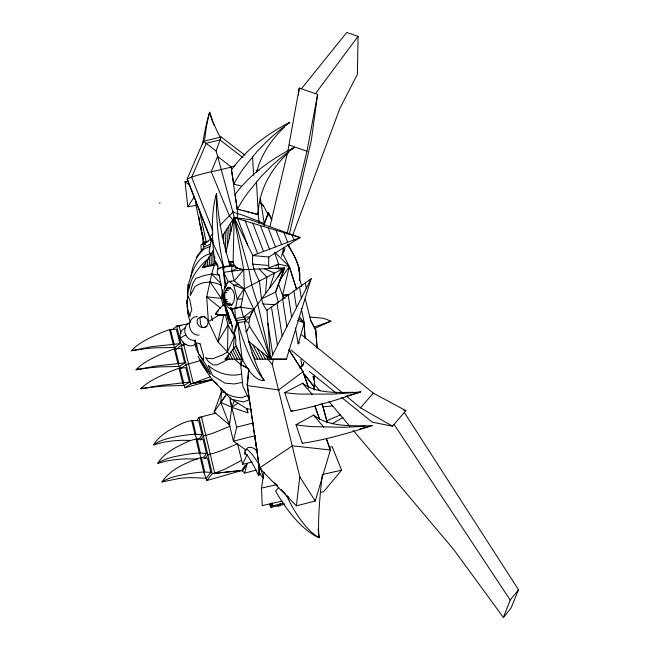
<?xml version="1.0" encoding="UTF-8"?>
<svg xmlns="http://www.w3.org/2000/svg" width="650" height="650" viewBox="0 0 650 650"><rect width="100%" height="100%" fill="white"/><g stroke="black" fill="none" stroke-linecap="round" stroke-linejoin="round"><path stroke-width="0.97" d="M314.072 390.081L314.486 381.485M314.308 389.553L314.6 381.916L313.072 376.106M203.661 246.732L203.71 243.807L205.53 244.457M301.381 88.798L346.743 32.5L358.061 36.327L357.394 74.328L339.942 108.282L292.874 234.715M228.881 359.027L217.084 364.869L213.127 364.902L208.536 361.668L205.457 357.598L207.748 358.402L212.786 358.702L222.861 354.697L227.484 351.991L227.979 325.049L225.55 315.356M266.971 310.261L311.147 278.704L286.39 359.166L270.489 359.117L266.971 310.261C259.886 302.266 261.194 290.989 259.277 281.19C255.418 273.13 251.127 264.769 252.818 255.539L234.122 217.604L221.975 236.738M269.384 268.401L268.629 265.493L268.791 257.034L300.105 237.559L250.112 219.602L234.122 217.604L225.891 252.517M229.531 421.948L229.474 424.938L214.143 411.954L221.414 391.958L220.447 388.026M234.041 265.549L233.123 261.926L234.122 217.604L300.105 237.559L252.818 255.539L268.791 257.034M258.562 475.581L258.83 464.165L254.491 457.584A43.477 6.508 64 0 0 245.83 449.337L244.847 450.767L244.912 454.171A28.998 3.933 66.8 0 1 248.763 457.405L254.044 466.326L258.562 475.581L260.634 473.753M259.602 465.92L259.415 473.322L263.526 478.473M278.468 269.011L278.606 264.095L274.601 252.663M284.034 503.189L272.301 505.863L272.439 502.978M224.908 288.421C224.827 284.204 225.396 290.225 225.956 285.967L223.673 272.309L223.925 267.183L222.877 266.793L217.457 269.092L217.222 273.366L219.204 275.031L224.307 302.827L232.245 326.877L231.936 331.931L233.651 333.466L234.374 333.344L237.778 322.757A93.535 30.883 78 0 0 249.714 356.119L252.005 360.945A93.535 30.883 78 0 0 264.209 380.453A71.939 18.468 81.6 0 1 262.429 380.315M311.147 278.704L270.489 359.117L253.882 309.262L244.303 289.055L234.227 280.938L231.709 271.009L231.985 265.899L230.921 265.509L222.877 266.793L225.355 287.836M250.51 212.599L258.269 214.622C258.359 190.523 271.464 168.252 288.836 152.295M299.301 279.313C301.389 266.524 293.841 255.011 287.836 244.327M299.341 280.686C301.73 267.475 294.101 255.531 287.828 244.53M254.499 432.047L254.345 434.021L257.01 449.776M265.541 293.572L266.882 277.192L259.163 268.962M241.182 358.694L240.687 364.577L242.913 386.457L249.47 399.799L243.393 401.96L232.099 399.401L228.345 396.402L213.98 381.379M195.991 201.297L195.748 204.181L203.954 242.247L205.051 243.831M233.252 349.627L234.431 336.066L227.979 325.049L217.872 341.811L230.035 354.681M326.373 438.547L330.371 450.011L315.258 501.02L296.368 505.846L259.423 468.024L247.162 384.832L248.666 368.81M248.909 369.574L247.398 385.645L259.423 468.024L292.402 445.794L330.371 450.011L326.235 438.539M224.957 292.719C224.356 297.196 224.957 304.809 230.49 305.589C236.624 302.242 235.641 288.917 228.548 287.414L226.322 289.079L224.957 292.719L226.874 292.581M273.276 359.418L272.334 364.723L299.78 476.864L296.368 505.846M298.423 95.087L299.252 88.067L317.606 94.372L311.342 140.246L289.258 234.528M244.912 454.171L245.196 451.848M233.651 333.466L237.388 320.442L235.349 318.557L231.571 308.206C229.222 305.988 231.587 310.375 229.929 308.344M263.941 225.648L264.225 223.689L259.09 221.398L243.181 215.296L232.261 211.932M244.506 323.399L245.497 319.028L243.425 317.159L240.874 307.101L244.303 289.055L243.726 269.636L234.122 217.604L248.828 269.417L251.753 285.147L257.741 304.07L270.489 359.117L248.381 341.104M258.806 223.348L259.09 221.398L257.733 212.615M233.261 265.314L233.699 262.413M303.664 362.269L303.347 364.26L299.967 367.786M303.777 362.7L303.461 364.691L300.081 368.225M236.99 218.286L237.746 213.541L231.059 166.847L217.653 156.423L216.068 150.963L203.434 141.302L187.151 179.018L210.681 239.842L213.176 243.002M282.002 501.134L262.218 505.635L261.495 488.101L264.054 472.128M211.144 239.484L209.137 251.794L211.128 255.401M222.682 289.884L221.284 298.374L223.169 305.866M202.386 245.066L203.588 238.071M287.885 150.979L299.252 88.067M267.93 214.939L268.361 212.501L271.749 219.562M268.036 215.337L268.466 212.899L271.854 219.96M313.592 379.502L314.129 376.545M314.592 375.001L313.706 379.925L313.186 376.529M190.661 277.753C192.254 266.947 195.626 256.344 204.173 248.869L209.991 246.569M287.007 233.87L306.987 151.239L317.606 94.372M231.611 309.221L233.74 308.953L235.698 307.572L237.266 299.219L243.937 289.079L284.659 267.857L275.584 292.134L278.395 302.9M214.191 265.338L211.713 273.991L206.708 296.863L208.398 321.758L217.872 341.811L223.714 315.396M229.986 400.034L236.673 427.164L233.439 441.163L246.066 450.084M204.181 244.408L204.62 242.499M274.983 252.411L289.323 266.508L282.596 295.262L283.221 299.008M269.896 226.736L287.422 152.945M281.539 256.498L283.684 247.642M284.091 249.876L283.424 252.623L284.984 248.308M226.663 307.133L225.68 308.059L225.306 305.516A1.495 0.414 80.3 0 1 224.64 304.817A1.495 0.414 80.3 0 1 224.526 302.851A1.495 0.414 80.4 0 1 223.868 302.315A1.495 0.414 80.4 0 1 223.706 300.3A1.544 0.422 80.4 0 1 223.047 299.951A1.544 0.422 80.4 0 1 222.82 297.83L223.234 296.197M196.259 258.204L196.674 256.685L204.539 246.675L210.364 244.238M256.287 470.137L244.603 473.102L247.227 463.507L241.971 470.454L206.846 480.521L203.694 471.981L200.362 457.665C186.127 462.67 170.69 469.04 161.923 481.975L179.156 478.465A30.396 6.874 -3.5 0 1 191.132 477.62L206.302 478.197L210.868 472.347L207.521 458.12L200.362 457.665M299.683 342.582L298.163 343.858L304.241 322.839L301.234 308.336M256.612 172.088C261.081 154.749 271.416 139.384 284.359 127.205M216.068 150.963L221.162 137.004L245.058 155.285M269.49 288.267L274.568 273.154L264.404 268.734M278.931 282.783L275.584 292.134L261.625 298.846M288.275 247.073L289.331 244.221M264.631 222.503L268.361 212.501M264.745 222.918L268.466 212.899M279.273 281.84L284.659 267.857L243.726 269.636L223.673 272.309L222.877 266.793M234.301 400.839L231.79 407.339L229.474 424.938L220.797 402.35L221.414 391.958L225.29 392.429M353.161 430.259L453.643 549.429L503.376 617.5L510.185 600.048L518.538 589.802L404.308 412.457M237.185 268.873L237.477 268.174L234.414 265.086L230.921 265.509L237.477 268.174L243.726 269.636L234.227 280.938L229.052 281.296L228.053 281.905L226.289 283.887L224.932 286.756A14.942 7.841 85.5 0 0 224.445 300.243A14.942 7.841 85.6 0 0 230.523 308.937L230.693 308.986M518.538 589.802L510.981 608.164L503.376 617.5M227.484 351.991L234.431 336.066M242.734 359.978L240.687 364.577L247.943 368.517M252.33 461.923L242.629 464.376L247.187 454.456M284.659 267.857L253.882 309.262L249.925 316.94L249.047 322.498L245.139 321.474L237.047 322.879L230.344 307.613M277.867 276.989L282.336 269.076L275.576 268.247M250.396 315.063L253.882 309.262L240.882 307.149L235.698 307.572M246.082 331.971L249.511 326.284L248.568 322.579M197.462 459.111L186.834 458.859A30.225 7.239 -3.4 0 0 174.931 459.68L167.448 460.834L157.82 463.304C161.817 456.349 168.732 451.726 175.459 447.679C184.096 443.544 193.131 437.288 203.125 439.4L206.432 453.473L203.271 457.738M245.789 449.962L247.829 447.622L250.957 447.322A39.804 11.862 61.3 0 1 257.359 450.775M244.977 465.595L241.971 470.454L212.257 473.639L206.846 480.521M242.547 471.031L247.227 463.507M213.566 249.974L202.337 267.662L217.051 264.623M196.836 205.303L187.826 206.749L194.212 196.958M196.974 420.501L199.022 417.446L215.841 413.173M223.234 293.987L222.219 295.49L223.104 298.163M224.307 302.827L226.208 300.105M279.191 281.166L289.323 266.508L278.606 264.095L268.604 268.019M214.143 411.954L226.428 394.209M198.421 439.961L202.036 434.809L198.77 420.899C187.484 418.673 177.19 426.026 167.692 431.194C162.305 434.834 156.91 439.01 153.766 444.844L163.321 442.293L170.747 441.122A30.062 7.597 -3.3 0 1 182.593 440.302L190.385 440.424M200.493 440.066L203.385 435.963L212.298 433.485L230.23 426.124M228.304 318.833A11.05 3.031 80.1 0 1 228.678 320.344L229.255 323.497L230.823 321.368M315.469 93.632L358.061 36.327M204.847 458.656L207.797 454.691C218.172 452.562 227.955 447.923 237.607 443.625M225.111 396.76L220.797 402.35L231.79 407.339L247.886 412.807L246.74 408.143M285.764 125.011L289.835 122.395L283.806 126.872A173.704 120.063 -20.5 0 0 267.069 141.221L257.116 151.418L244.172 167.456A182.406 125.531 -20.7 0 0 233.756 184.08L241.532 186.176M243.189 359.158L225.103 359.158L235.698 346.044L242.296 359.141M278.712 487.37L275.632 491.173A111.467 45.833 70.7 0 0 319.199 537.737A58.199 5.598 -83.8 0 1 322.221 475.434M213.021 233.301L209.999 237.006L210.681 239.842M289.437 150.589L294.401 147.469L288.275 151.962A176.061 119.251 -20.2 0 0 271.253 166.335L261.129 176.54L247.959 192.571A184.86 124.678 -20.4 0 0 237.356 209.17L243.937 210.884M329.233 447.33L332.191 446.688L341.583 470.21L323.562 491.692L320.596 492.367M341.664 397.507L372.296 422.191L392.519 426.189L405.86 410.654L373.262 393.12L301.714 334.839M346.596 396.273L360.498 407.859L373.262 393.12M219.952 225.322L233.439 211.64M203.767 266.224L202.337 267.662L216.84 263.112M245.139 321.474L249.925 316.94L243.425 317.159L235.349 318.557L234.853 308.124L240.874 307.101M226.785 307.954C224.908 307.507 226.094 312.406 227.354 310.082M225.103 359.158L228.142 356.549M172.347 329.713L176.646 326.121L188.784 323.627M179.912 343.663L175.004 347.49L156.406 347.774A29.697 3.737 -3.8 0 0 144.804 348.741L131.463 350.764C138.304 343.102 147.964 338.756 157.089 334.449A32.898 6.736 -21.3 0 1 169.528 329.615L176.345 329.233L179.912 343.663L151.442 346.686L131.463 350.764L132.819 349.944M176.312 349.269L181.391 345.345L183.357 344.988M205.124 243.206L211.299 238.526M243.425 317.159L253.882 309.262M278.102 390.325L303.054 371.678L289.039 349.903M155.114 443.852L153.766 444.844C161.736 438.969 171.982 437.523 181.472 435.703A33.345 6.849 -5.8 0 1 194.894 434.2L202.036 434.809M157.82 463.304C165.994 457.681 176.223 456.292 185.77 454.496A33.532 6.427 -5.8 0 1 199.266 452.985L206.432 453.473M184.657 362.871L179.684 366.446L161.094 366.86A29.721 3.323 -3.9 0 0 149.484 367.827L136.094 369.736C143.114 362.31 152.734 358.053 161.842 353.779A32.939 6.272 -21.4 0 1 174.289 348.92L181.082 348.408L184.657 362.871L156.187 366.007L136.094 369.736L138.141 368.542M181.001 368.266L186.152 364.609L200.452 360.636M332.174 423.792L343.127 417.349M238.119 403.081L231.79 407.339L229.962 397.694M161.923 481.975C170.3 476.613 180.513 475.272 190.117 473.509A33.719 6.004 -5.9 0 1 203.694 471.981L210.868 472.347M189.41 382.127L184.373 385.442L165.799 385.986A29.746 2.909 -4 0 0 154.164 386.953L140.741 388.757C147.94 381.558 157.511 377.39 166.611 373.149A32.979 5.801 -21.4 0 1 179.067 368.266L185.835 367.632L189.41 382.127L160.94 385.369L140.741 388.757L142.797 387.587M179.067 368.266L182.666 382.858L184.373 385.442L184.949 387.79L190.929 383.914L212.42 379.446M208.398 321.758L219.472 314.73M196.17 343.785C185.973 351.926 172.559 333.686 185.396 327.949M189.963 322.619C180.611 326.341 184.852 340.608 194.301 340.421M228.296 319.637L230.709 319.304L228.296 319.637A1.544 0.431 80.2 0 1 227.614 318.134A1.544 0.431 80.2 0 1 227.793 316.582A1.503 0.414 80.2 0 1 227.126 315.274A1.503 0.414 80.2 0 1 227.24 313.649L228.816 313.048M276.031 265.614L278.606 264.095M241.703 460.273C232.229 465.302 222.69 471.071 212.257 473.639L199.022 417.446L202.02 417.438M180.253 338.008L186.014 334.75M302.266 443.284L295.986 424.726L313.682 415.082C328.047 426.416 347.904 425.726 365.267 425.807M353.762 392.291C336.651 392.462 317.176 393.819 302.583 383.289L284.7 392.649L291.037 411.352L292.793 410.386M314.47 328.575L330.899 321.141L323.619 318.305L310.042 317.054M231.709 271.009L237.477 268.174M210.234 253.776C197.47 256.709 192.627 270.116 189.369 281.247L188.752 282.506L189.41 288.21C190.832 276.989 198.388 267.922 206.245 260.301L208.715 259.456M217.457 269.092L223.6 266.679A92.609 27.682 84.2 0 1 217.823 230.262L217.287 224.014A92.609 27.682 84.2 0 1 216.572 193.57A71.321 19.329 78.5 0 0 215.922 197.641M314.917 326.869L330.899 321.141M210.21 376.846L190.929 383.914L176.646 326.121L180.651 325.748M247.439 395.663L241.394 397.735C232.424 397.053 226.728 395.273 221.049 388.749M203.71 243.807L200.964 244.831L201.232 250.006M340.551 414.863L326.747 420.753L326.804 422.541M227.793 316.582L229.393 316.079M197.145 316.404C185.526 317.761 187.915 335.392 199.046 335.156M366.722 427.082L372.344 425.449L364.869 426.108A178.872 50.513 -12.8 0 1 343.444 427.286L311.911 426.619A187.679 52.723 -12.8 0 1 295.986 424.726M186.233 344.216L181.391 345.345M184.949 387.79L212.591 379.925M345.524 396.394L360.823 391.82L353.348 392.584A179.489 46.548 -13 0 1 331.955 394.095L300.527 394.095A188.321 48.587 -13 0 1 284.7 392.649M359.531 429.057L365.787 427.359M234.943 165.839C219.237 171.088 202.418 172.25 187.151 179.018L209.999 237.006L213.127 240.963M255.312 450.011L257.27 449.516M236.673 427.164L253.362 422.955M255.092 435.695L233.439 441.163L228.995 422.996M207.123 326.178C198.559 332.345 191.839 316.981 202.808 316.883M203.434 141.302L221.162 137.004M159.299 203.052L160.038 202.873M241.646 374.026C230.425 377.171 216.751 373.36 208.357 365.381L212.526 375.456L224.981 383.126L234.065 383.963L242.491 382.371M269.474 504.043L270.66 507.024A43.851 2.641 78.8 0 0 271.643 507.203L279.5 505.416A42.486 8.044 74.9 0 1 277.721 506.163M279.573 504.993A43.769 2.933 78.8 0 0 280.654 505.148L284.57 504.254M261.495 488.101L276.949 484.648M322.335 474.508L341.583 470.21M245.611 331.183L247.593 330.744M212.542 379.429L193.351 383.443L183.113 342.03M228.824 262.186L233.691 261.771M219.651 275.218L211.713 273.991L204.011 275.559L195.739 278.501L192.952 282.994L190.905 289.908L190.231 295.539L195 286.553C203.052 281.068 212.802 280.759 221.398 285.512M237.388 320.442L245.497 319.028M231.4 321.774L230.596 321.912A5.273 1.463 73.3 0 1 231.652 324.098M229.255 323.497L231.254 323.156M228.589 316.331L229.393 316.192M222.82 297.83L223.616 297.692M205.132 243.864L203.954 242.247L208.138 241.629M229.222 281.751L231.221 281.426M223.925 267.183L231.985 265.899M187.826 206.749L185.031 181.699L187.956 181.244M256.238 170.706L259.163 170.259M289.274 294.629L282.596 295.262L278.387 283.676M181.041 325.544L179.075 325.715L180.976 333.393M234.756 308.392L237.64 308.157M226.866 303.509L230.701 303.201M227.996 304.785L231.831 304.476M229.231 305.492L232.107 305.256M242.458 298.813L237.266 299.219L233.667 285.033L229.052 281.296M225.924 301.771L227.841 301.616M319.296 404.324L322.27 404.089L327.373 422.646M225.225 299.666L227.134 299.52M225.501 290.704L228.377 290.493M228.548 287.414L230.474 287.276M227.362 287.958L230.238 287.747M226.322 289.079L230.157 288.803M238.859 284.668L233.667 285.033L243.937 289.079M288.535 295.084L282.596 295.262L285.074 298.415M332.776 405.941L322.912 406.803L326.495 419.819M207.797 454.691L209.804 454.642M217.295 314.113L215.329 314.121A26.357 15.722 -65.9 0 1 224.291 304.363A11.018 3.006 80.3 0 0 223.486 299.658M254.239 359.158L286.39 359.166M262.966 304.029L274.918 304.647M228.824 261.324L230.791 261.495M252.663 264.119L268.629 265.493M228.516 261.414L233.123 261.926M239.988 269.197L243.726 269.636M279.321 390.016L247.398 385.645L247.162 384.832M403.869 410.353L405.86 410.654M251.493 409.459L246.561 408.671L232.099 399.401M245.814 211.372L248.633 212.103M237.071 208.837L240.134 209.674M242.962 210.438L258.034 214.557L258.31 214.126L256.466 181.805M289.291 145.08L306.987 151.239M297.611 320.434L304.241 322.839L305.004 338.122M204.263 317.176C210.405 318.614 208.699 328.274 202.394 327.332L200.566 324.407L199.94 317.371L204.661 316.192L205.026 318.094M247.756 368.087L240.687 364.577L234.788 359.344M302.388 383.191L312.39 394.469M360.498 407.859L392.519 426.189M313.479 414.96L323.822 427.269M185.031 181.699L189.873 185.282M298.561 318.622L304.241 322.839L299.293 316.534M242.929 157.568L219.936 139.921L206.286 143.236L191.661 177.263L212.883 230.685M309.465 371.556L336.164 393.079M220.691 308.303L206.708 296.863L221.284 298.374L209.991 281.873M290.997 349.952L342.737 393.055M244.603 473.102L241.971 470.454L214.776 473.314L201.516 417.186M260.203 202.304L263.372 205.546L268.287 214.882M259.147 466.968L261.276 469.146M274.739 482.926L277.566 485.826M281.109 489.458L285.366 493.805M287.487 495.983L288.909 497.429M260.309 202.702L263.477 205.952M211.713 273.991L221.252 283.977M215.467 382.947L210.47 377.374L204.368 367.933L200.566 361.262L202.857 364.748L200.712 359.669L210.218 374.205C206.814 361.627 194.423 354.217 194.911 339.918L196.487 346.799M216.011 382.882L217.084 384.142M314.015 383.825L319.889 390.788M329.022 401.627L349.903 426.392M216.296 263.989L218.229 266.297M232.993 220.171L229.279 215.613L211.242 171.665L217.653 156.423L234.626 218.506M267.702 358.995L272.334 364.723M229.369 261.527L232.489 265.484M229.385 263.551L231.254 265.923M304.468 374.254L314.429 387.213M304.582 374.692L314.543 387.644M205.067 367.989L200.712 361.741L198.112 356.233M203.604 366.129L201.338 362.798L207.659 372.694M204.742 367.794L205.879 369.46M394.071 424.377L510.185 600.048M288.86 349.765L303.054 371.678L308.717 387.92M299.78 476.864L315.258 501.02L314.827 499.874M249.511 326.284L270.489 359.117M234.374 333.344L235.219 336.034A6.922 1.926 79.9 0 1 235.519 343.834A71.996 23.839 78.8 0 0 242.174 359.287L247.033 367.664A71.996 23.839 78.8 0 0 264.209 380.453A93.454 25.992 82.6 0 1 254.784 360.433L253.061 355.509A93.454 25.992 82.6 0 1 244.416 321.596L244.571 323.586M229.279 263.868L230.197 265.623A92.544 27.544 78.5 0 1 221.122 229.767L220.017 223.608A92.544 27.544 78.5 0 1 216.572 193.57A71.362 21.97 83.5 0 0 212.322 230.141L212.81 242.702A71.362 21.97 83.5 0 0 214.914 261.861A6.849 1.869 80.8 0 1 217.596 266.004L218.172 268.978M310.635 320.214L315.738 330.086L317.037 348.246M266.175 355.599L267.971 359.117M261.674 351.934L265.346 359.117M257.213 348.294L262.73 359.117M252.777 344.687L260.122 359.125M282.555 253.183L289.429 266.923L296.822 289.811M248.836 342.006L257.538 359.125M251.769 352.836L254.963 359.125M234.162 347.937L239.801 359.141M232.635 349.83L237.315 359.141M231.116 351.707L234.845 359.149M229.604 353.584L232.391 359.149M228.101 355.444L229.946 359.149M226.598 357.305L227.516 359.149M223.673 272.309L228.223 281.921A15.478 7.085 -89 0 0 225.956 285.967M212.81 242.702L223.6 266.679M201.183 457.657L199.266 452.985L195.967 438.831M196.958 439.359L194.894 434.2L191.628 420.209M291.98 235.097L293.873 239.931M235.349 318.557L237.047 322.879M283.952 232.676L287.698 242.279M276.023 230.271L281.58 244.603M268.182 227.906L275.511 246.911M260.431 225.558L269.498 249.194M252.777 223.243L263.534 251.461M245.204 220.959L257.627 253.711M237.721 218.693L247.723 245.196M315.047 406.071L319.711 419.445M302.648 370.906L308.628 388.05M314.941 406.152L319.256 418.535M212.574 320.734L211.307 315.965M289.323 266.508L296.384 289.104M280.093 503.238L280.654 505.148M254.629 434.988L255.19 436.922M271.481 503.019L272.301 505.863M260.715 468.333L263.469 477.864M270.53 503.36L271.643 507.203M299.577 278.655L301.827 286.699M190.442 322.002C184.998 309.855 188.443 297.001 188.175 284.367L187.07 303.826L187.078 300.211L187.541 305.077M305.305 299.114L310.749 320.629L315.843 330.501L317.119 347.774M234.886 308.279L234.853 308.124A15.47 7.922 78 0 1 231.571 308.206M230.108 319.41L230.409 320.613M224.291 304.363L226.939 314.901A11.05 3.031 80.1 0 1 227.882 317.395M246.903 408.891L247.886 412.807M175.394 349.05L173.111 344.142L169.528 329.615M180.066 368.006L177.881 363.48L174.289 348.92M170.519 329.558L174.094 344.069M175.273 348.847L178.864 363.391M180.042 368.176L183.641 382.752M237.543 443.682L242.629 464.376M203.255 240.646L199.737 223.706A42.161 3.201 74.8 0 1 198.998 217.206M192.668 420.314L195.926 434.289M197.007 438.913L200.306 453.05M201.394 457.73L204.734 472.038M199.388 210.332L206.196 241.946M200.866 225.875L201.898 230.693M202.312 232.619L203.149 236.478M227.606 311.188L227.882 312.52M228.012 313.186L229.101 319.54M264.225 223.689L264.582 225.599L260.195 197.535M295.384 327.99L298.163 343.858M300.885 359.377L302.071 366.161M257.944 212.672L258.269 214.622M231.489 169.829L233.756 184.08M235.016 194.504L237.356 209.17M305.338 282.856L306.223 288.446M299.577 286.975L301.332 298.114M293.865 291.054L296.481 307.71M288.202 295.1L291.663 317.233M282.579 299.114L286.886 326.69M277.006 303.095L282.141 336.074M271.481 307.044L277.428 345.394M267.922 323.424L272.748 354.648M237.778 322.757L242.174 359.287M252.533 156.683L253.63 175.378M304.135 322.416L304.907 337.976M299.683 279.061L299.033 267.459L299.049 270.416M322.27 404.089L322.335 405.827M232.375 220.358L232.529 224.364M230.547 223.234L230.856 231.441M228.727 226.102L229.198 238.493M226.915 228.954L227.541 245.513M225.111 231.798L225.859 251.534M223.316 234.626L223.649 243.579M214.744 256.644L214.817 258.659M214.89 260.674L215.004 263.689M212.696 251.355L213.168 264.266M210.949 254.101L211.339 264.842M209.211 256.831L209.528 265.411M207.48 259.561L207.716 265.972M205.766 262.267L205.92 266.541M204.043 264.973L204.124 267.101M188.086 312.276L188.126 313.926M299.146 267.865L299.162 271.806M231.587 169.853A175.809 106.202 -7.3 0 1 289.77 122.33M235.121 194.529A178.271 104.886 -7.2 0 1 294.336 147.412M360.783 391.861A182.065 27.349 -23.4 0 1 291.119 411.304M372.304 425.49A181.358 31.541 -23.3 0 1 302.348 443.227M286.488 495.251A55.916 20.678 64.8 0 0 319.199 537.737A114.522 4.558 88.8 0 1 318.858 535.275M318.744 534.349A114.522 4.558 88.8 0 1 318.175 528.962M220.472 137.768A54.925 13.812 59.5 0 1 209.617 112.198A106.868 34.385 -88.3 0 0 202.646 144.381M204.669 140.018A52.691 12.74 -84.7 0 1 209.617 112.198A109.899 16.226 64.5 0 0 212.591 121.501M213.818 125.076A109.899 16.226 64.5 0 1 212.891 122.387M231.887 324.748A5.273 1.463 73.3 0 1 232.44 326.747M218.303 310.887A32.191 21.523 -54.5 0 0 215.329 314.121A31.98 27.495 57.5 0 0 217.994 314.762M227.264 314.957A31.98 27.495 57.5 0 1 219.334 314.99M227.24 313.649A1.495 0.414 80.2 0 1 226.557 312.471A1.495 0.414 80.2 0 1 226.614 310.741M230.173 318.979A1.706 0.471 80.2 0 1 229.905 319.442M187.265 302.916L187.127 306.865L189.898 316.639L190.296 313.511L191.815 310.082L189.743 299.544L187.923 296.067L187.265 302.916M226.939 314.901L215.329 314.121A26.236 19.793 61.5 0 0 226.939 314.901M200.078 343.842L196.276 342.761L198.559 353.665L203.702 360.514L203.263 354.738L200.078 343.842"/></g></svg>
